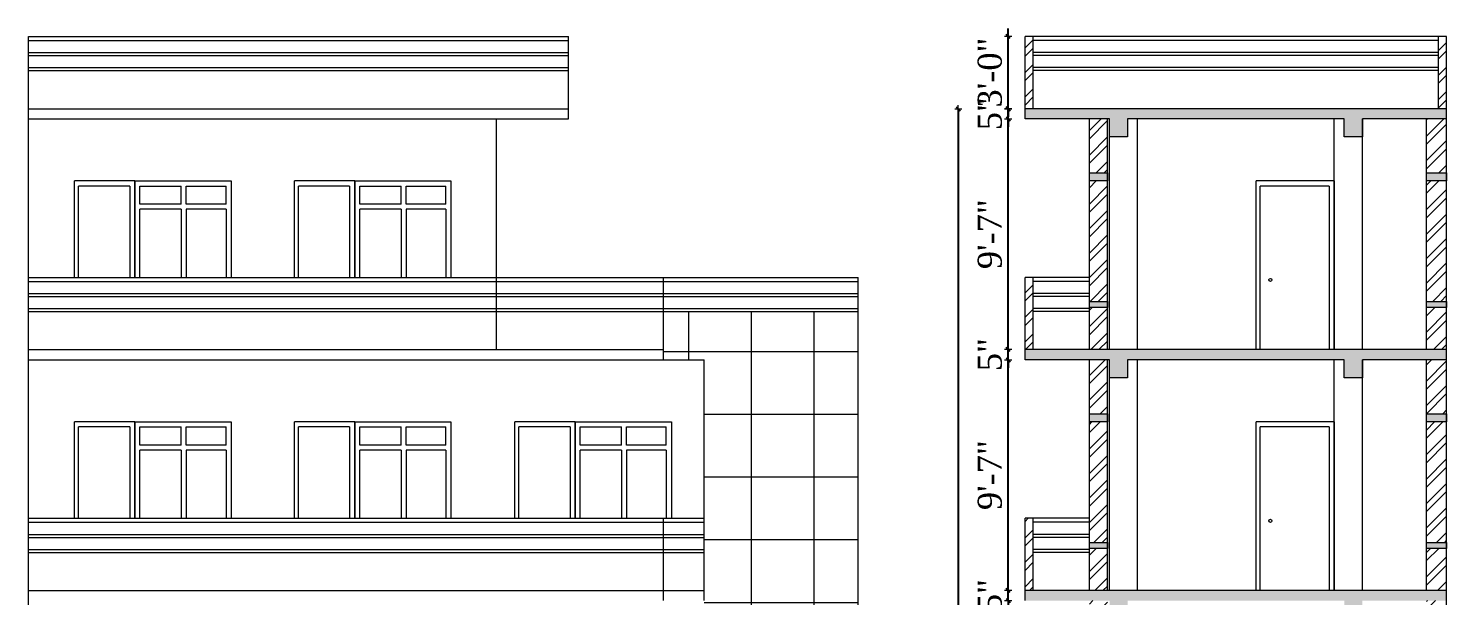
# Model space of a CAD drawing. Header units: inches. Extents: x 4069 to 291496, y -47643 to 12535.
# Drawn here: x 38006 to 38713, y 552 to 834 of the extents above; entities that cross this region are included whole.
import ezdxf

# ---------------------------------------------------------------- set-up
doc = ezdxf.new("R2010")
doc.units = ezdxf.units.IN
doc.header["$LTSCALE"] = 5
doc.header["$MEASUREMENT"] = 0
for name, color, linetype, lineweight in [('A-WALL', 7, 'Continuous', 9), ('Dimension', 7, 'Continuous', 18), ('dimention', 5, 'Continuous', 9), ('DOOR', 62, 'Continuous', 0)]:
    doc.layers.add(name, color=color, linetype=linetype, lineweight=lineweight)
doc.layers.add('dim line', color=7, linetype='Continuous', lineweight=15, true_color=0xfab2b2)
doc.styles.add('ordinary', font='times.ttf')
doc.dimstyles.new('Copy of 96', dxfattribs={"dimtxt": 7, "dimasz": 4, "dimexe": 0.5, "dimexo": 0.5, "dimgap": 3, "dimtad": 1, "dimdec": 1, "dimzin": 11, "dimdsep": 46, "dimlunit": 4, "dimtxsty": 'ordinary', "dimblk": 'OBLIQUE', "dimcen": 0.09, "dimse1": 1, "dimse2": 1, "dimclrt": 6, "dimazin": 0, "dimtfac": 1, "dimtdec": 1, "dimtix": 1, "dimtmove": 2, "dimatfit": 3, "dimldrblk": 'leader', "dimfxl": 0.5, "dimfxlon": 1, "dimtolj": 1, "dimtzin": 0, "dimarcsym": 0})
pattern_1 = [(45, (4356.658, -608.095), (-6.098796, 6.098796), []), (45, (4360.724, -608.095), (-6.098796, 6.098796), [])]
pattern_2 = [(50, (4356.658, -608.095), (7.1726018, -0.6275213), [0.75, -8.25]), (355, (4356.658, -608.095), (-1.3875133, 7.5219213), [0.6, -6.6]), (100.451444, (4357.256, -608.147), (5.7850885, 6.8943999), [0.6374019, -7.0114211]), (46.1842, (4356.658, -606.095), (10.6724133, -1.6551928), [1.125, -12.375]), (96.635635, (4357.547, -606.233), (9.3466195, 9.741186), [0.9561034, -10.5171376]), (351.184164, (4356.658, -606.095), (9.3466195, 9.741186), [0.9, -9.9]), (21, (4357.658, -606.595), (5.9690705, -4.0261889), [0.75, -8.25]), (326, (4357.658, -606.595), (2.4331533, 7.2515005), [0.6, -6.6]), (71.451445, (4358.1554, -606.9305), (8.4022238, 3.2253115), [0.6374019, -7.0114211]), (37.5, (4356.658, -608.095), (0.12159855, 3.32893854), [0, -6.52, 0, -6.7, 0, -6.625]), (7.5, (4356.658, -608.095), (2.63069537, 3.94411712), [0, -3.82, 0, -6.37, 0, -2.525]), (327.5, (4354.428, -608.095), (5.33822436, -0.22554872), [0, -2.5, 0, -7.8, 0, -10.35]), (317.5, (4353.428, -608.095), (5.8318617, 1.0010498), [0, -3.25, 0, -5.18, 0, -7.35])]

# ---------------------------------------------------------------- blocks, each defined once
blk = doc.blocks.new('oblique')
at = {"color": 0, "lineweight": -2}
blk.add_line((0.25, 0.25), (-0.25, -0.25), dxfattribs=at)
at = {"layer": 'dim line', "lineweight": 9}
for p, q in [((-0.4375, 0), (0.4375, 0)), ((0, 0.4375), (0, -0.4375))]:
    blk.add_line(p, q, dxfattribs=at)
blk = doc.blocks.new('*D1804')
at = {"layer": 'A-WALL', "color": 0, "lineweight": -2, "ltscale": 5, "transparency": 16777216}
for p, q in [((38494.5, 554.03), (38494.5, 558.03)), ((38494.5, 549.03), (38494.5, 554.03)), ((38494.5, 549.03), (38494.5, 545.03))]:
    blk.add_line(p, q, dxfattribs=at)
at = {"layer": 'Defpoints', "color": 0, "ltscale": 5, "transparency": 16777216}
for p in [(38486.87, 554.03, -58.34), (38494.5, 554.03), (38486.87, 549.03, -58.34)]:
    blk.add_point(p, dxfattribs=at)
at = {"layer": 'A-WALL', "color": 0, "lineweight": -2, "ltscale": 5, "transparency": 16777216, "xscale": 4, "yscale": 4, "zscale": 4}
for p, rotation in [((38494.5, 554.03), 270), ((38494.5, 549.03), 90)]:
    blk.add_blockref('oblique', p, dxfattribs=dict(at, rotation=rotation))
at = {"layer": 'A-WALL', "color": 6, "ltscale": 5, "transparency": 16777216, "insert": (38485.4, 551.53), "char_height": 12, "attachment_point": 5, "rotation": 90, "style": 'ordinary'}
blk.add_mtext('\\A1;5"', dxfattribs=at)
blk = doc.blocks.new('_OBLIQUE')
at = {"color": 0, "linetype": 'ByBlock'}
blk.add_line((-0.5, -0.5), (0.5, 0.5), dxfattribs=at)
blk = doc.blocks.new('leader')
at = {"layer": 'Dimension'}
for p, q in [((0, -4.33), (0, 4.33)), ((-4.42, 0), (4.42, 0))]:
    blk.add_line(p, q, dxfattribs=at)
blk = doc.blocks.new('*D1805')
at = {"layer": 'A-WALL', "color": 0, "lineweight": -2, "ltscale": 5, "transparency": 16777216}
blk.add_line((38494.5, 554.03), (38494.5, 669.03), dxfattribs=at)
at = {"layer": 'Defpoints', "color": 0, "ltscale": 5, "transparency": 16777216}
for p in [(38486.87, 669.03, -58.34), (38494.5, 669.03), (38486.87, 554.03, -58.34)]:
    blk.add_point(p, dxfattribs=at)
at = {"layer": 'A-WALL', "color": 0, "lineweight": -2, "ltscale": 5, "transparency": 16777216, "xscale": 4, "yscale": 4, "zscale": 4}
for p, rotation in [((38494.5, 669.03), 90), ((38494.5, 554.03), 270)]:
    blk.add_blockref('oblique', p, dxfattribs=dict(at, rotation=rotation))
at = {"layer": 'A-WALL', "color": 6, "ltscale": 5, "transparency": 16777216, "insert": (38485.38, 611.53), "char_height": 12, "attachment_point": 5, "rotation": 90, "style": 'ordinary'}
blk.add_mtext('\\A1;9\'-7"', dxfattribs=at)
blk = doc.blocks.new('*D1806')
at = {"layer": 'A-WALL', "color": 0, "lineweight": -2, "ltscale": 5, "transparency": 16777216}
for p, q in [((38494.5, 674.03), (38494.5, 678.03)), ((38494.5, 669.03), (38494.5, 674.03)), ((38494.5, 669.03), (38494.5, 665.03))]:
    blk.add_line(p, q, dxfattribs=at)
at = {"layer": 'Defpoints', "color": 0, "ltscale": 5, "transparency": 16777216}
for p in [(38486.87, 674.03, -58.34), (38494.5, 674.03), (38486.87, 669.03, -58.34)]:
    blk.add_point(p, dxfattribs=at)
at = {"layer": 'A-WALL', "color": 0, "lineweight": -2, "ltscale": 5, "transparency": 16777216, "xscale": 4, "yscale": 4, "zscale": 4}
for p, rotation in [((38494.5, 674.03), 270), ((38494.5, 669.03), 90)]:
    blk.add_blockref('oblique', p, dxfattribs=dict(at, rotation=rotation))
at = {"layer": 'A-WALL', "color": 6, "ltscale": 5, "transparency": 16777216, "insert": (38485.4, 671.53), "char_height": 12, "attachment_point": 5, "rotation": 90, "style": 'ordinary'}
blk.add_mtext('\\A1;5"', dxfattribs=at)
blk = doc.blocks.new('*D1807')
at = {"layer": 'A-WALL', "color": 0, "lineweight": -2, "ltscale": 5, "transparency": 16777216}
blk.add_line((38494.5, 674.03), (38494.5, 789.03), dxfattribs=at)
at = {"layer": 'Defpoints', "color": 0, "ltscale": 5, "transparency": 16777216}
for p in [(38486.87, 789.03, -58.34), (38494.5, 789.03), (38486.87, 674.03, -58.34)]:
    blk.add_point(p, dxfattribs=at)
at = {"layer": 'A-WALL', "color": 0, "lineweight": -2, "ltscale": 5, "transparency": 16777216, "xscale": 4, "yscale": 4, "zscale": 4}
for p, rotation in [((38494.5, 789.03), 90), ((38494.5, 674.03), 270)]:
    blk.add_blockref('oblique', p, dxfattribs=dict(at, rotation=rotation))
at = {"layer": 'A-WALL', "color": 6, "ltscale": 5, "transparency": 16777216, "insert": (38485.38, 731.53), "char_height": 12, "attachment_point": 5, "rotation": 90, "style": 'ordinary'}
blk.add_mtext('\\A1;9\'-7"', dxfattribs=at)
blk = doc.blocks.new('*D1808')
at = {"layer": 'A-WALL', "color": 0, "lineweight": -2, "ltscale": 5, "transparency": 16777216}
for p, q in [((38494.5, 794.03), (38494.5, 798.03)), ((38494.5, 789.03), (38494.5, 794.03)), ((38494.5, 789.03), (38494.5, 785.03))]:
    blk.add_line(p, q, dxfattribs=at)
at = {"layer": 'Defpoints', "color": 0, "ltscale": 5, "transparency": 16777216}
for p in [(38486.87, 794.03, -58.34), (38494.5, 794.03), (38486.87, 789.03, -58.34)]:
    blk.add_point(p, dxfattribs=at)
at = {"layer": 'A-WALL', "color": 0, "lineweight": -2, "ltscale": 5, "transparency": 16777216, "xscale": 4, "yscale": 4, "zscale": 4}
for p, rotation in [((38494.5, 794.03), 270), ((38494.5, 789.03), 90)]:
    blk.add_blockref('oblique', p, dxfattribs=dict(at, rotation=rotation))
at = {"layer": 'A-WALL', "color": 6, "ltscale": 5, "transparency": 16777216, "insert": (38485.4, 791.53), "char_height": 12, "attachment_point": 5, "rotation": 90, "style": 'ordinary'}
blk.add_mtext('\\A1;5"', dxfattribs=at)
blk = doc.blocks.new('*D1809')
at = {"layer": 'A-WALL', "color": 0, "lineweight": -2, "ltscale": 5, "transparency": 16777216}
for p, q in [((38494.5, 830.03), (38494.5, 834.03)), ((38494.5, 794.03), (38494.5, 830.03)), ((38494.5, 794.03), (38494.5, 790.03))]:
    blk.add_line(p, q, dxfattribs=at)
at = {"layer": 'Defpoints', "color": 0, "ltscale": 5, "transparency": 16777216}
for p in [(38486.87, 830.03, -58.34), (38494.5, 830.03), (38486.87, 794.03, -58.34)]:
    blk.add_point(p, dxfattribs=at)
at = {"layer": 'A-WALL', "color": 0, "lineweight": -2, "ltscale": 5, "transparency": 16777216, "xscale": 4, "yscale": 4, "zscale": 4}
for p, rotation in [((38494.5, 830.03), 270), ((38494.5, 794.03), 90)]:
    blk.add_blockref('oblique', p, dxfattribs=dict(at, rotation=rotation))
at = {"layer": 'A-WALL', "color": 6, "ltscale": 5, "transparency": 16777216, "insert": (38485.4, 812.03), "char_height": 12, "attachment_point": 5, "rotation": 90, "style": 'ordinary'}
blk.add_mtext('\\A1;3\'-0"', dxfattribs=at)
blk = doc.blocks.new('*D1810')
at = {"layer": 'A-WALL', "color": 0, "lineweight": -2, "ltscale": 5, "transparency": 16777216}
blk.add_line((38469.62, 794.03), (38469.62, 186.03), dxfattribs=at)
at = {"layer": 'Defpoints', "color": 0, "ltscale": 5, "transparency": 16777216}
for p in [(38503.02, 794.03, -58.34), (38469.62, 186.03), (38515.02, 186.03, -58.17)]:
    blk.add_point(p, dxfattribs=at)
at = {"layer": 'A-WALL', "color": 0, "lineweight": -2, "ltscale": 5, "transparency": 16777216, "xscale": 4, "yscale": 4, "zscale": 4}
for p, rotation in [((38469.62, 794.03), 90), ((38469.62, 186.03), 270)]:
    blk.add_blockref('oblique', p, dxfattribs=dict(at, rotation=rotation))
at = {"layer": 'A-WALL', "color": 6, "ltscale": 5, "transparency": 16777216, "insert": (38460.52, 490.03), "char_height": 12, "attachment_point": 5, "rotation": 90, "style": 'ordinary'}
blk.add_mtext('\\A1;50\'-8"', dxfattribs=at)

msp = doc.modelspace()

# ---------------------------------------------------------------- hatches: boundary and pattern name
at = {"layer": 'A-WALL', "ltscale": 40, "true_color": 0xf26722}
h = msp.add_hatch(dxfattribs=at)
h.set_pattern_fill('AR-CONC', color=30)
h.set_pattern_definition(pattern_2)
h.paths.add_polyline_path([(38713.01915, 794.03148), (38503.01915, 794.03148), (38503.01915, 789.03148), (38545.01915, 789.03148), (38545.01915, 780.03148), (38554.01915, 780.03148), (38554.01915, 789.03148), (38662.01915, 789.03148), (38662.01915, 780.03148), (38671.01915, 780.03148), (38671.01915, 789.03148), (38713.01915, 789.03148)])
h = msp.add_hatch(dxfattribs=at)
h.set_pattern_fill('AR-CONC', color=30)
h.set_pattern_definition(pattern_2)
h.paths.add_polyline_path([(38554.01915, 210.03148), (38545.01915, 210.03148), (38545.01915, 207.03148), (38554.01915, 207.03148)])
h.paths.add_polyline_path([(38671.01915, 210.03148), (38662.01915, 210.03148), (38662.01915, 207.03148), (38671.01915, 207.03148)])
h.paths.add_polyline_path([(38671.01915, 274.03148), (38662.01915, 274.03148), (38662.01915, 270.03148), (38671.01915, 270.03148)])
h.paths.add_polyline_path([(38554.01915, 274.03148), (38545.01915, 274.03148), (38545.01915, 270.03148), (38554.01915, 270.03148)])
h.paths.add_polyline_path([(38544.01915, 338.03148), (38535.01915, 338.03148), (38535.01915, 335.03148), (38544.01915, 335.03148)])
h.paths.add_polyline_path([(38713.01915, 338.03148), (38703.01915, 338.03148), (38703.01915, 335.03148), (38713.01915, 335.03148)])
h.paths.add_polyline_path([(38713.01915, 402.03148), (38703.01915, 402.03148), (38703.01915, 398.03148), (38713.01915, 398.03148)])
h.paths.add_polyline_path([(38544.01915, 402.03148), (38535.01915, 402.03148), (38535.01915, 398.03148), (38544.01915, 398.03148)])
h.paths.add_polyline_path([(38544.01915, 458.03148), (38535.01915, 458.03148), (38535.01915, 455.03148), (38544.01915, 455.03148)])
h.paths.add_polyline_path([(38544.01915, 522.03148), (38535.01915, 522.03148), (38535.01915, 518.03148), (38544.01915, 518.03148)])
h.paths.add_polyline_path([(38713.01915, 522.03148), (38703.01915, 522.03148), (38703.01915, 518.03148), (38713.01915, 518.03148)])
h.paths.add_polyline_path([(38713.01915, 458.03148), (38703.01915, 458.03148), (38703.01915, 455.03148), (38713.01915, 455.03148)])
h.paths.add_polyline_path([(38713.01915, 578.03148), (38703.01915, 578.03148), (38703.01915, 575.03148), (38713.01915, 575.03148)])
h.paths.add_polyline_path([(38713.01915, 642.03148), (38703.01915, 642.03148), (38703.01915, 638.03148), (38713.01915, 638.03148)])
h.paths.add_polyline_path([(38544.01915, 642.03148), (38535.01915, 642.03148), (38535.01915, 638.03148), (38544.01915, 638.03148)])
h.paths.add_polyline_path([(38544.01915, 578.03148), (38535.01915, 578.03148), (38535.01915, 575.03148), (38544.01915, 575.03148)])
h.paths.add_polyline_path([(38544.01915, 698.03148), (38535.01915, 698.03148), (38535.01915, 695.03148), (38544.01915, 695.03148)])
h.paths.add_polyline_path([(38713.01915, 698.03148), (38703.01915, 698.03148), (38703.01915, 695.03148), (38713.01915, 695.03148)])
h.paths.add_polyline_path([(38713.01915, 762.03148), (38703.01915, 762.03148), (38703.01915, 758.03148), (38713.01915, 758.03148)])
h.paths.add_polyline_path([(38544.01915, 762.03148), (38535.01915, 762.03148), (38535.01915, 758.03148), (38544.01915, 758.03148)])
at = {"layer": 'A-WALL', "ltscale": 5}
h = msp.add_hatch(dxfattribs=at)
h.set_pattern_fill('ANSI37', color=256, scale=250, angle=45)
h.set_pattern_definition([(90, (8022.854, -608.095), (-31.25, 0), []), (180, (8022.854, -608.095), (-2e-15, -31.25), [])])
h.paths.add_polyline_path([(38419.7891, 554.03148), (38419.7891, 674.03148), (38419.7891, 693.03148), (38322.67866, 693.03148), (38322.67866, 669.03148), (38343.07744, 669.03148), (38343.07744, 549.03148), (38343.07744, 434.03148), (38343.07744, 429.03148), (38343.07744, 314.03148), (38343.07744, 309.03148), (38349.45206, 309.03148), (38349.45206, 186.03148), (38391.90569, 186.03148), (38391.90569, 309.03148), (38419.7891, 309.03148), (38419.7891, 434.03148)])
at = {"layer": 'A-WALL', "ltscale": 40, "true_color": 0xf26722}
h = msp.add_hatch(dxfattribs=at)
h.set_pattern_fill('AR-CONC', color=30)
h.set_pattern_definition(pattern_2)
h.paths.add_polyline_path([(38713.01915, 674.03148), (38503.01915, 674.03148), (38503.01915, 669.03148), (38545.01915, 669.03148), (38545.01915, 660.03148), (38554.01915, 660.03148), (38554.01915, 669.03148), (38662.01915, 669.03148), (38662.01915, 660.03148), (38671.01915, 660.03148), (38671.01915, 669.03148), (38713.01915, 669.03148)])
h = msp.add_hatch(dxfattribs=at)
h.set_pattern_fill('AR-CONC', color=30)
h.set_pattern_definition(pattern_2)
h.paths.add_polyline_path([(38713.01915, 554.03148), (38535.01915, 554.03148), (38535.01915, 549.03148), (38545.01915, 549.03148), (38545.01915, 540.03148), (38554.01915, 540.03148), (38554.01915, 549.03148), (38662.01915, 549.03148), (38662.01915, 540.03148), (38671.01915, 540.03148), (38671.01915, 549.03148), (38713.01915, 549.03148)])
h.paths.add_polyline_path([(38535.01915, 554.03148), (38503.01915, 554.03148), (38503.01915, 549.03148), (38535.01915, 549.03148)])
at = {"layer": 'dimention', "ltscale": 40, "true_color": 0xf26722}
h = msp.add_hatch(dxfattribs=at)
h.set_pattern_fill('ANSI32', color=30, scale=23)
h.set_pattern_definition(pattern_1)
h.paths.add_polyline_path([(38671.01915, 300.03148), (38662.01915, 300.03148), (38662.01915, 274.03148), (38671.01915, 274.03148)])
h.paths.add_polyline_path([(38671.01915, 270.03148), (38662.01915, 270.03148), (38662.01915, 210.03148), (38671.01915, 210.03148)])
h.paths.add_polyline_path([(38671.01915, 207.03148), (38662.01915, 207.03148), (38662.01915, 186.03148), (38671.01915, 186.03148)])
h.paths.add_polyline_path([(38554.01915, 207.03148), (38545.01915, 207.03148), (38545.01915, 186.03148), (38554.01915, 186.03148)])
h.paths.add_polyline_path([(38554.01915, 270.03148), (38545.01915, 270.03148), (38545.01915, 210.03148), (38554.01915, 210.03148)])
h.paths.add_polyline_path([(38554.01915, 300.03148), (38545.01915, 300.03148), (38545.01915, 274.03148), (38554.01915, 274.03148)])
h.paths.add_polyline_path([(38544.01915, 429.03148), (38535.01915, 429.03148), (38535.01915, 402.03148), (38544.01915, 402.03148)])
h.paths.add_polyline_path([(38544.01915, 398.03148), (38535.01915, 398.03148), (38535.01915, 338.03148), (38544.01915, 338.03148)])
h.paths.add_polyline_path([(38544.01915, 335.03148), (38535.01915, 335.03148), (38535.01915, 314.03148), (38544.01915, 314.03148)])
h.paths.add_polyline_path([(38713.01915, 335.03148), (38703.01915, 335.03148), (38703.01915, 314.03148), (38713.01915, 314.03148)])
h.paths.add_polyline_path([(38713.01915, 398.03148), (38703.01915, 398.03148), (38703.01915, 338.03148), (38713.01915, 338.03148)])
h.paths.add_polyline_path([(38713.01915, 429.03148), (38703.01915, 429.03148), (38703.01915, 402.03148), (38713.01915, 402.03148)])
h.paths.add_polyline_path([(38713.01915, 549.03148), (38703.01915, 549.03148), (38703.01915, 522.03148), (38713.01915, 522.03148)])
h.paths.add_polyline_path([(38713.01915, 518.03148), (38703.01915, 518.03148), (38703.01915, 458.03148), (38713.01915, 458.03148)])
h.paths.add_polyline_path([(38713.01915, 455.03148), (38703.01915, 455.03148), (38703.01915, 434.03148), (38713.01915, 434.03148)])
h.paths.add_polyline_path([(38544.01915, 455.03148), (38535.01915, 455.03148), (38535.01915, 434.03148), (38544.01915, 434.03148)])
h.paths.add_polyline_path([(38544.01915, 518.03148), (38535.01915, 518.03148), (38535.01915, 458.03148), (38544.01915, 458.03148)])
h.paths.add_polyline_path([(38544.01915, 549.03148), (38535.01915, 549.03148), (38535.01915, 522.03148), (38544.01915, 522.03148)])
h.paths.add_polyline_path([(38544.01915, 669.03148), (38535.01915, 669.03148), (38535.01915, 642.03148), (38544.01915, 642.03148)])
h.paths.add_polyline_path([(38544.01915, 638.03148), (38535.01915, 638.03148), (38535.01915, 578.03148), (38544.01915, 578.03148)])
h.paths.add_polyline_path([(38544.01915, 575.03148), (38535.01915, 575.03148), (38535.01915, 554.03148), (38544.01915, 554.03148)])
h.paths.add_polyline_path([(38713.01915, 575.03148), (38703.01915, 575.03148), (38703.01915, 554.03148), (38713.01915, 554.03148)])
h.paths.add_polyline_path([(38713.01915, 638.03148), (38703.01915, 638.03148), (38703.01915, 578.03148), (38713.01915, 578.03148)])
h.paths.add_polyline_path([(38713.01915, 669.03148), (38703.01915, 669.03148), (38703.01915, 642.03148), (38713.01915, 642.03148)])
h.paths.add_polyline_path([(38713.01915, 789.03148), (38703.01915, 789.03148), (38703.01915, 762.03148), (38713.01915, 762.03148)])
h.paths.add_polyline_path([(38713.01915, 758.03148), (38703.01915, 758.03148), (38703.01915, 698.03148), (38713.01915, 698.03148)])
h.paths.add_polyline_path([(38713.01915, 695.03148), (38703.01915, 695.03148), (38703.01915, 674.03148), (38713.01915, 674.03148)])
h.paths.add_polyline_path([(38544.01915, 695.03148), (38535.01915, 695.03148), (38535.01915, 674.03148), (38544.01915, 674.03148)])
h.paths.add_polyline_path([(38544.01915, 758.03148), (38535.01915, 758.03148), (38535.01915, 698.03148), (38544.01915, 698.03148)])
h.paths.add_polyline_path([(38544.01915, 789.03148), (38535.01915, 789.03148), (38535.01915, 762.03148), (38544.01915, 762.03148)])
h.paths.add_polyline_path([(38507.01915, 830.03148), (38503.01915, 830.03148), (38503.01915, 794.03148), (38507.01915, 794.03148)])
h.paths.add_polyline_path([(38713.01915, 830.03148), (38709.01915, 830.03148), (38709.01915, 794.03148), (38713.01915, 794.03148)])
h = msp.add_hatch(dxfattribs=at)
h.set_pattern_fill('ANSI32', color=30, scale=23)
h.set_pattern_definition(pattern_1)
h.paths.add_polyline_path([(38507.01915, 710.03148), (38503.01915, 710.03148), (38503.01915, 674.03148), (38507.01915, 674.03148)])
h.paths.add_polyline_path([(38507.01915, 590.03148), (38503.01915, 590.03148), (38503.01915, 554.03148), (38507.01915, 554.03148)])

# ---------------------------------------------------------------- linework, layer by layer
at = {"layer": 'A-WALL', "ltscale": 5}
for p, q in [((38006.20983, 830.03148), (38275.45206, 830.03148)), ((38006.20983, 168.03148), (38006.20983, 830.03148)), ((38006.20983, 828.03148), (38275.45206, 828.03148)), ((38275.45206, 794.03148), (38275.45206, 830.03148)), ((38713.01915, 830.03148), (38503.01915, 830.03148)), ((38503.01915, 789.03148), (38503.01915, 830.03148)), ((38507.01915, 794.03148), (38507.01915, 830.03148)), ((38709.01915, 828.03148), (38507.01915, 828.03148)), ((38709.01915, 794.03148), (38709.01915, 830.03148)), ((38713.01915, 794.03148), (38713.01915, 830.03148)), ((38006.20983, 822.03148), (38275.45206, 822.03148)), ((38006.20983, 820.53148), (38275.45206, 820.53148)), ((38709.01915, 822.03148), (38507.01915, 822.03148)), ((38709.01915, 820.53148), (38507.01915, 820.53148)), ((38006.20983, 814.53148), (38275.45206, 814.53148)), ((38006.20983, 813.03148), (38275.45206, 813.03148)), ((38709.01915, 814.53148), (38507.01915, 814.53148)), ((38709.01915, 813.03148), (38507.01915, 813.03148)), ((38006.20983, 794.03148), (38275.45206, 794.03148)), ((38275.45206, 789.03148), (38275.45206, 794.03148)), ((38713.01915, 794.03148), (38503.01915, 794.03148)), ((38713.01915, 674.03148), (38713.01915, 794.03148)), ((38006.20983, 789.03148), (38275.45206, 789.03148)), ((38239.45206, 674.03148), (38239.45206, 789.03148)), ((38545.01915, 789.03148), (38503.01915, 789.03148)), ((38535.01915, 674.03148), (38535.01915, 789.03148)), ((38544.01915, 674.03148), (38544.01915, 789.03148)), ((38545.01915, 674.03148), (38545.01915, 789.03148)), ((38662.01915, 789.03148), (38554.01915, 789.03148)), ((38559.01915, 674.03148), (38559.01915, 789.03148)), ((38657.01915, 674.03148), (38657.01915, 789.03148)), ((38713.01915, 789.03148), (38671.01915, 789.03148)), ((38671.01915, 674.03148), (38671.01915, 789.03148)), ((38703.01915, 674.03148), (38703.01915, 789.03148)), ((38082.3765, 746.53148), (38082.3765, 755.53148)), ((38084.8765, 746.53148), (38084.8765, 755.53148)), ((38104.70983, 746.53148), (38104.70983, 755.53148)), ((38191.99761, 746.53148), (38191.99761, 755.53148)), ((38194.49761, 746.53148), (38194.49761, 755.53148)), ((38214.33094, 746.53148), (38214.33094, 755.53148)), ((38082.3765, 746.53148), (38061.70983, 746.53148)), ((38082.3765, 744.03148), (38061.70983, 744.03148)), ((38082.3765, 744.03148), (38082.3765, 710.03148)), ((38104.70983, 746.53148), (38084.8765, 746.53148)), ((38104.70983, 744.03148), (38084.8765, 744.03148)), ((38084.8765, 744.03148), (38084.8765, 710.03148)), ((38104.70983, 744.03148), (38104.70983, 710.03148)), ((38191.99761, 746.53148), (38171.33094, 746.53148)), ((38191.99761, 744.03148), (38171.33094, 744.03148)), ((38191.99761, 744.03148), (38191.99761, 710.03148)), ((38214.33094, 746.53148), (38194.49761, 746.53148)), ((38214.33094, 744.03148), (38194.49761, 744.03148)), ((38194.49761, 744.03148), (38194.49761, 710.03148)), ((38214.33094, 744.03148), (38214.33094, 710.03148)), ((38006.20983, 710.03148), (38419.7891, 710.03148)), ((38006.20983, 708.03148), (38419.7891, 708.03148)), ((38322.67866, 669.03148), (38322.67866, 710.03148)), ((38419.7891, 669.03148), (38419.7891, 710.03148)), ((38503.01915, 674.03148), (38503.01915, 710.03148)), ((38535.01915, 710.03148), (38503.01915, 710.03148)), ((38507.01915, 674.03148), (38507.01915, 710.03148)), ((38535.01915, 708.03148), (38507.01915, 708.03148)), ((38006.20983, 702.03148), (38419.7891, 702.03148)), ((38006.20983, 700.53148), (38419.7891, 700.53148)), ((38535.01915, 702.03148), (38507.01915, 702.03148)), ((38535.01915, 700.53148), (38507.01915, 700.53148)), ((38006.20983, 694.53148), (38419.7891, 694.53148)), ((38006.20983, 693.03148), (38419.7891, 693.03148)), ((38535.01915, 694.53148), (38507.01915, 694.53148)), ((38535.01915, 693.03148), (38507.01915, 693.03148)), ((38006.20983, 674.03148), (38322.67866, 674.03148)), ((38419.7891, 549.03148), (38419.7891, 674.03148)), ((38503.01915, 669.03148), (38503.01915, 674.03148)), ((38503.01915, 669.03148), (38503.01915, 674.03148)), ((38713.01915, 674.03148), (38503.01915, 674.03148)), ((38713.01915, 554.03148), (38713.01915, 674.03148)), ((38006.20983, 669.03148), (38343.07744, 669.03148)), ((38343.07744, 549.03148), (38343.07744, 669.03148)), ((38535.01915, 669.03148), (38503.01915, 669.03148)), ((38545.01915, 669.03148), (38503.01915, 669.03148)), ((38535.01915, 554.03148), (38535.01915, 669.03148)), ((38544.01915, 554.03148), (38544.01915, 669.03148)), ((38545.01915, 554.03148), (38545.01915, 669.03148)), ((38662.01915, 669.03148), (38554.01915, 669.03148)), ((38559.01915, 554.03148), (38559.01915, 669.03148)), ((38657.01915, 554.03148), (38657.01915, 669.03148)), ((38713.01915, 669.03148), (38671.01915, 669.03148)), ((38671.01915, 554.03148), (38671.01915, 669.03148)), ((38703.01915, 554.03148), (38703.01915, 669.03148)), ((38082.3765, 626.53148), (38082.3765, 635.53148)), ((38084.8765, 626.53148), (38084.8765, 635.53148)), ((38104.70983, 626.53148), (38104.70983, 635.53148)), ((38191.99761, 626.53148), (38191.99761, 635.53148)), ((38194.49761, 626.53148), (38194.49761, 635.53148)), ((38214.33094, 626.53148), (38214.33094, 635.53148)), ((38301.80817, 626.53148), (38301.80817, 635.53148)), ((38304.30817, 626.53148), (38304.30817, 635.53148)), ((38324.1415, 626.53148), (38324.1415, 635.53148)), ((38082.3765, 626.53148), (38061.70983, 626.53148)), ((38082.3765, 624.03148), (38061.70983, 624.03148)), ((38082.3765, 624.03148), (38082.3765, 590.03148)), ((38104.70983, 626.53148), (38084.8765, 626.53148)), ((38104.70983, 624.03148), (38084.8765, 624.03148)), ((38084.8765, 624.03148), (38084.8765, 590.03148)), ((38104.70983, 624.03148), (38104.70983, 590.03148)), ((38191.99761, 626.53148), (38171.33094, 626.53148)), ((38191.99761, 624.03148), (38171.33094, 624.03148)), ((38191.99761, 624.03148), (38191.99761, 590.03148)), ((38214.33094, 626.53148), (38194.49761, 626.53148)), ((38214.33094, 624.03148), (38194.49761, 624.03148)), ((38194.49761, 624.03148), (38194.49761, 590.03148)), ((38214.33094, 624.03148), (38214.33094, 590.03148)), ((38301.80817, 626.53148), (38281.1415, 626.53148)), ((38301.80817, 624.03148), (38281.1415, 624.03148)), ((38301.80817, 624.03148), (38301.80817, 590.03148)), ((38324.1415, 626.53148), (38304.30817, 626.53148)), ((38324.1415, 624.03148), (38304.30817, 624.03148)), ((38304.30817, 624.03148), (38304.30817, 590.03148)), ((38324.1415, 624.03148), (38324.1415, 590.03148)), ((38006.20983, 590.03148), (38343.07744, 590.03148)), ((38006.20983, 588.03148), (38343.07744, 588.03148)), ((38322.67866, 549.03148), (38322.67866, 590.03148)), ((38535.01915, 590.03148), (38503.01915, 590.03148)), ((38503.01915, 554.03148), (38503.01915, 590.03148)), ((38507.01915, 554.03148), (38507.01915, 590.03148)), ((38535.01915, 588.03148), (38507.01915, 588.03148)), ((38006.20983, 582.03148), (38343.07744, 582.03148)), ((38006.20983, 580.53148), (38343.07744, 580.53148)), ((38535.01915, 582.03148), (38507.01915, 582.03148)), ((38535.01915, 580.53148), (38507.01915, 580.53148)), ((38006.20983, 574.53148), (38343.07744, 574.53148)), ((38006.20983, 573.03148), (38343.07744, 573.03148)), ((38535.01915, 574.53148), (38507.01915, 574.53148)), ((38535.01915, 573.03148), (38507.01915, 573.03148)), ((38006.20983, 554.03148), (38343.07744, 554.03148)), ((38419.7891, 429.03148), (38419.7891, 554.03148)), ((38503.01915, 549.03148), (38503.01915, 554.03148)), ((38713.01915, 554.03148), (38503.01915, 554.03148)), ((38713.01915, 434.03148), (38713.01915, 554.03148))]:
    msp.add_line(p, q, dxfattribs=at)
for points, elevation in [([(38554.01915, 789.03148), (38554.01915, 780.03148), (38545.01915, 780.03148), (38545.01915, 789.03148)], -58.33808), ([(38671.01915, 789.03148), (38671.01915, 780.03148), (38662.01915, 780.03148), (38662.01915, 789.03148)], -58.33808), ([(38059.20983, 710.03148), (38059.20983, 758.03148), (38107.20983, 758.03148), (38107.20983, 710.03148)], -58.33808), ([(38168.83094, 710.03148), (38168.83094, 758.03148), (38216.83094, 758.03148), (38216.83094, 710.03148)], -58.33808), ([(38061.70983, 746.53148), (38061.70983, 755.53148), (38082.3765, 755.53148)], -58.33808), ([(38084.8765, 755.53148), (38104.70983, 755.53148)], -58.33808), ([(38171.33094, 746.53148), (38171.33094, 755.53148), (38191.99761, 755.53148)], -58.33808), ([(38194.49761, 755.53148), (38214.33094, 755.53148)], -58.33808), ([(38061.70983, 710.03148), (38061.70983, 744.03148)], -58.33808), ([(38171.33094, 710.03148), (38171.33094, 744.03148)], -58.33808), ([(38554.01915, 669.03148), (38554.01915, 660.03148), (38545.01915, 660.03148), (38545.01915, 669.03148)], -58.33808), ([(38671.01915, 669.03148), (38671.01915, 660.03148), (38662.01915, 660.03148), (38662.01915, 669.03148)], -58.33808), ([(38059.20983, 590.03148), (38059.20983, 638.03148), (38107.20983, 638.03148), (38107.20983, 590.03148)], -58.16904), ([(38168.83094, 590.03148), (38168.83094, 638.03148), (38216.83094, 638.03148), (38216.83094, 590.03148)], -58.16904), ([(38278.6415, 590.03148), (38278.6415, 638.03148), (38326.6415, 638.03148), (38326.6415, 590.03148)], -58.16904), ([(38061.70983, 626.53148), (38061.70983, 635.53148), (38082.3765, 635.53148)], -58.16904), ([(38084.8765, 635.53148), (38104.70983, 635.53148)], -58.16904), ([(38171.33094, 626.53148), (38171.33094, 635.53148), (38191.99761, 635.53148)], -58.16904), ([(38194.49761, 635.53148), (38214.33094, 635.53148)], -58.16904), ([(38281.1415, 626.53148), (38281.1415, 635.53148), (38301.80817, 635.53148)], -58.16904), ([(38304.30817, 635.53148), (38324.1415, 635.53148)], -58.16904), ([(38061.70983, 590.03148), (38061.70983, 624.03148)], -58.16904), ([(38171.33094, 590.03148), (38171.33094, 624.03148)], -58.16904), ([(38281.1415, 590.03148), (38281.1415, 624.03148)], -58.16904)]:
    msp.add_lwpolyline(points, dxfattribs=dict(at, elevation=elevation))
at = {"layer": 'A-WALL', "ltscale": 5, "elevation": -116.22146}
for points in [[(38535.01915, 762.03148), (38544.01915, 762.03148), (38544.01915, 758.03148), (38535.01915, 758.03148)], [(38703.01915, 762.03148), (38713.01915, 762.03148), (38713.01915, 758.03148), (38703.01915, 758.03148)], [(38535.01915, 698.03148), (38544.01915, 698.03148), (38544.01915, 695.03148), (38535.01915, 695.03148)], [(38703.01915, 698.03148), (38713.01915, 698.03148), (38713.01915, 695.03148), (38703.01915, 695.03148)], [(38535.01915, 642.03148), (38544.01915, 642.03148), (38544.01915, 638.03148), (38535.01915, 638.03148)], [(38703.01915, 642.03148), (38713.01915, 642.03148), (38713.01915, 638.03148), (38703.01915, 638.03148)], [(38535.01915, 578.03148), (38544.01915, 578.03148), (38544.01915, 575.03148), (38535.01915, 575.03148)], [(38703.01915, 578.03148), (38713.01915, 578.03148), (38713.01915, 575.03148), (38703.01915, 575.03148)]]:
    msp.add_lwpolyline(points, close=True, dxfattribs=at)
at = {"layer": 'A-WALL', "ltscale": 5}
for centre in [(38625.17007, 708.78148, -58.33808), (38625.17007, 588.78148, -58.33808)]:
    msp.add_circle(centre, 0.7664, dxfattribs=at)
at = {"layer": 'DOOR', "lineweight": 13}
for p, q in [((38029.20983, 710.03148, -58.33808), (38029.20983, 758.03148, -58.33808)), ((38059.20983, 758.03148, -58.33808), (38029.20983, 758.03148, -58.33808)), ((38059.20983, 710.03148, -58.33808), (38059.20983, 758.03148, -58.33808)), ((38059.20983, 758.03148, -58.33808), (38059.20983, 710.03148, -58.33808)), ((38138.83094, 710.03148, -58.33808), (38138.83094, 758.03148, -58.33808)), ((38168.83094, 758.03148, -58.33808), (38138.83094, 758.03148, -58.33808)), ((38168.83094, 710.03148, -58.33808), (38168.83094, 758.03148, -58.33808)), ((38168.83094, 758.03148, -58.33808), (38168.83094, 710.03148, -58.33808)), ((38618.01927, 674.03148, -58.33808), (38618.01927, 758.03148, -58.33808)), ((38657.01915, 758.03148, -0.16904), (38618.01927, 758.03148, -58.33808)), ((38657.01915, 680.96334, -0.16904), (38657.01915, 758.03148, -0.16904)), ((38657.01915, 758.03148, -0.16904), (38657.01915, 674.03148, -0.16904)), ((38031.20983, 710.03148, -58.33808), (38031.20983, 755.53148, -58.33808)), ((38056.70983, 755.53148, -58.33808), (38031.20983, 755.53148, -58.33808)), ((38056.70983, 755.53148, -58.33808), (38056.70983, 710.03148, -58.33808)), ((38140.83094, 710.03148, -58.33808), (38140.83094, 755.53148, -58.33808)), ((38166.33094, 755.53148, -58.33808), (38140.83094, 755.53148, -58.33808)), ((38166.33094, 755.53148, -58.33808), (38166.33094, 710.03148, -58.33808)), ((38620.01927, 674.03148, -58.33808), (38620.01927, 755.53148, -58.33808)), ((38654.51915, 755.53148, -0.16904), (38620.01927, 755.53148, -58.33808)), ((38654.51915, 755.53148, -0.16904), (38654.51915, 674.03148, -0.16904)), ((38029.20983, 590.03148, -58.16904), (38029.20983, 638.03148, -58.16904)), ((38059.20983, 638.03148, -58.16904), (38029.20983, 638.03148, -58.16904)), ((38059.20983, 590.03148, -58.16904), (38059.20983, 638.03148, -58.16904)), ((38059.20983, 638.03148, -58.16904), (38059.20983, 590.03148, -58.16904)), ((38138.83094, 590.03148, -58.16904), (38138.83094, 638.03148, -58.16904)), ((38168.83094, 638.03148, -58.16904), (38138.83094, 638.03148, -58.16904)), ((38168.83094, 590.03148, -58.16904), (38168.83094, 638.03148, -58.16904)), ((38168.83094, 638.03148, -58.16904), (38168.83094, 590.03148, -58.16904)), ((38248.6415, 590.03148, -58.16904), (38248.6415, 638.03148, -58.16904)), ((38278.6415, 638.03148, -58.16904), (38248.6415, 638.03148, -58.16904)), ((38278.6415, 590.03148, -58.16904), (38278.6415, 638.03148, -58.16904)), ((38278.6415, 638.03148, -58.16904), (38278.6415, 590.03148, -58.16904)), ((38618.01927, 554.03148, -58.33808), (38618.01927, 638.03148, -58.33808)), ((38657.01915, 638.03148, -0.16904), (38618.01927, 638.03148, -58.33808)), ((38657.01915, 560.96334, -0.16904), (38657.01915, 638.03148, -0.16904)), ((38657.01915, 638.03148, -0.16904), (38657.01915, 554.03148, -0.16904)), ((38031.20983, 590.03148, -58.16904), (38031.20983, 635.53148, -58.16904)), ((38056.70983, 635.53148, -58.16904), (38031.20983, 635.53148, -58.16904)), ((38056.70983, 635.53148, -58.16904), (38056.70983, 590.03148, -58.16904)), ((38140.83094, 590.03148, -58.16904), (38140.83094, 635.53148, -58.16904)), ((38166.33094, 635.53148, -58.16904), (38140.83094, 635.53148, -58.16904)), ((38166.33094, 635.53148, -58.16904), (38166.33094, 590.03148, -58.16904)), ((38250.6415, 590.03148, -58.16904), (38250.6415, 635.53148, -58.16904)), ((38276.1415, 635.53148, -58.16904), (38250.6415, 635.53148, -58.16904)), ((38276.1415, 635.53148, -58.16904), (38276.1415, 590.03148, -58.16904)), ((38620.01927, 554.03148, -58.33808), (38620.01927, 635.53148, -58.33808)), ((38654.51915, 635.53148, -0.16904), (38620.01927, 635.53148, -58.33808)), ((38654.51915, 635.53148, -0.16904), (38654.51915, 554.03148, -0.16904))]:
    msp.add_line(p, q, dxfattribs=at)

# ---------------------------------------------------------------- dimensions: what is measured, and where the dimension line sits
at = {"layer": 'A-WALL', "ltscale": 5}
for base, p1, p2, picture, middle in [((38494.50497, 830.03148), (38486.86826, 794.03148, -58.33808), (38486.86826, 830.03148, -58.33808), '*D1809', (38485.40115, 812.03148)), ((38494.50497, 794.03148), (38486.86826, 789.03148, -58.33808), (38486.86826, 794.03148, -58.33808), '*D1808', (38485.40115, 791.53148)), ((38469.62108, 186.03148), (38503.01915, 794.03148, -58.33808), (38515.01915, 186.03148, -58.16904), '*D1810', (38460.51726, 490.03148)), ((38494.50497, 789.03148), (38486.86826, 674.03148, -58.33808), (38486.86826, 789.03148, -58.33808), '*D1807', (38485.38384, 731.53148)), ((38494.50497, 674.03148), (38486.86826, 669.03148, -58.33808), (38486.86826, 674.03148, -58.33808), '*D1806', (38485.40115, 671.53148)), ((38494.50497, 669.03148), (38486.86826, 554.03148, -58.33808), (38486.86826, 669.03148, -58.33808), '*D1805', (38485.38384, 611.53148)), ((38494.50497, 554.03148), (38486.86826, 549.03148, -58.33808), (38486.86826, 554.03148, -58.33808), '*D1804', (38485.40115, 551.53148))]:
    dim = msp.add_linear_dim(base=base, p1=p1, p2=p2, angle=90, dimstyle='Copy of 96', override={"dimtxt": 12, "dimdec": 0, "dimblk": 'oblique', "dimtdec": 0, "dimarcsym": 1}, dxfattribs=at)
    dim.commit()
    dim.dimension.update_dxf_attribs({"geometry": picture, "text_midpoint": middle})

doc.saveas('drawing.dxf')
